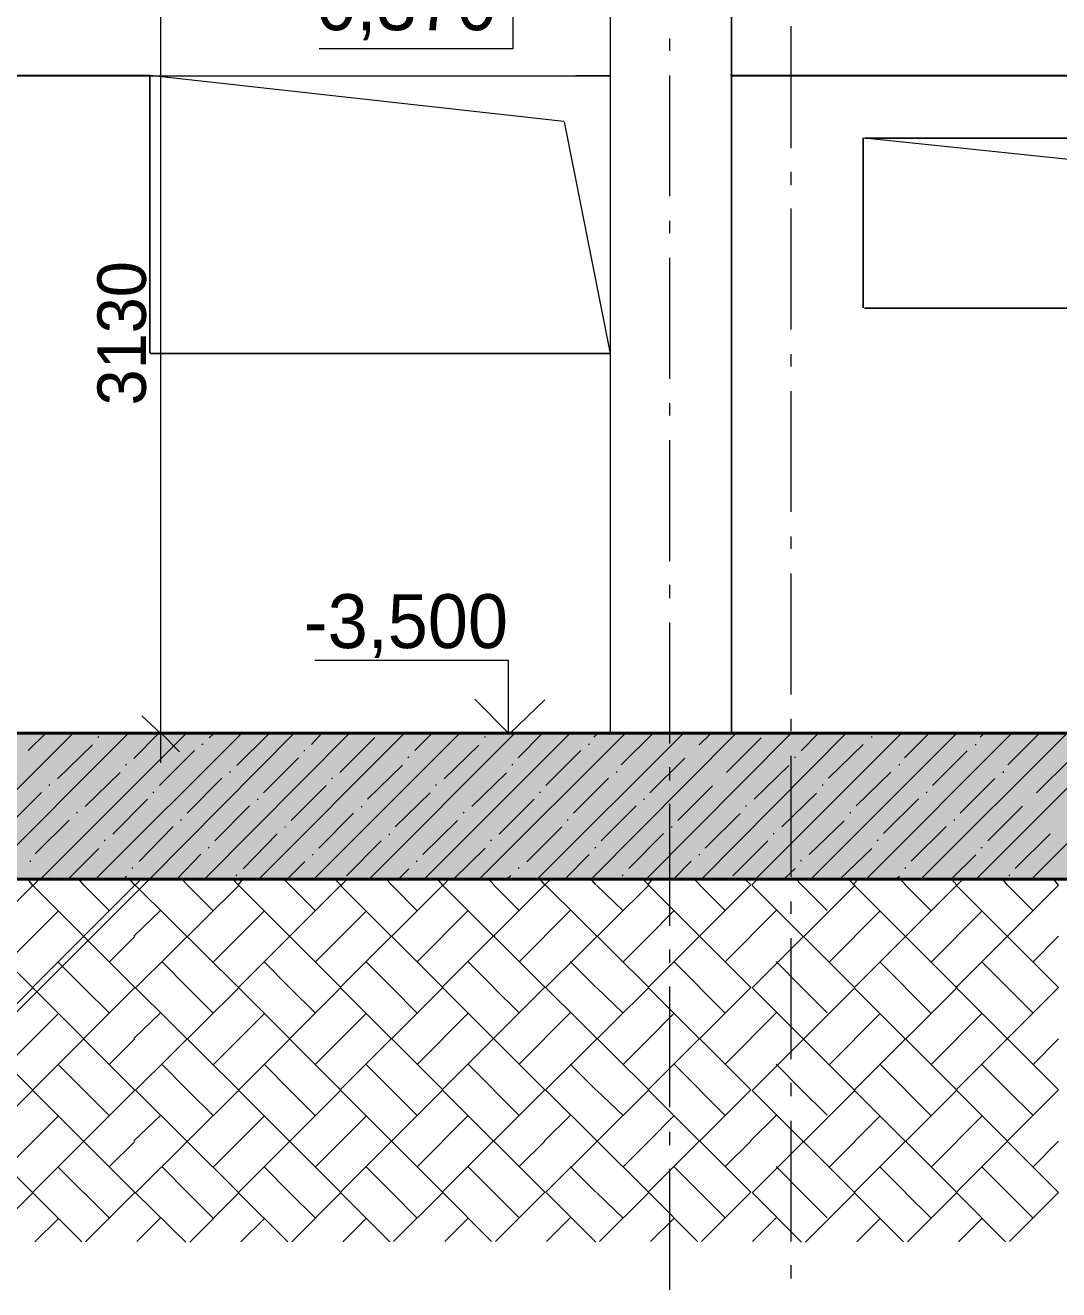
# Model space of a CAD drawing. Header units: millimetres. Extents: x -135211 to 49383, y -8033 to 228499.
# Drawn here: x -40761 to -36491, y 42858 to 48081 of the extents above; entities that cross this region are included whole.
import ezdxf

# ---------------------------------------------------------------- set-up
doc = ezdxf.new("R2010")
doc.units = ezdxf.units.MM
doc.layers.add('PDF _Геометрия', color=7, linetype='Continuous', true_color=0x1d1d1d)
doc.layers.add('PDF _Сплошная заливка', color=7, linetype='Continuous', true_color=0xffffff)
doc.layers.add('PDF _Текст', color=7, linetype='Continuous')

msp = doc.modelspace()

# ---------------------------------------------------------------- hatches: boundary and pattern name
at = {"layer": 'PDF _Сплошная заливка', "transparency": 33554559}
h = msp.add_hatch(color=256, dxfattribs=at)
h.paths.add_polyline_path([(-99774.8, 44556.2), (-99774.8, 45156.6), (-104045.4, 45156.6), (-104045.4, 44556.2)])
h.paths.add_polyline_path([(646.3, 44556.2), (646.3, 45156.6), (-26352.2, 45156.6), (-26352.2, 44556.2)])
h.paths.add_polyline_path([(-26398.8, 44556.2), (-26398.8, 45156.6), (-50899.8, 45156.6), (-50899.8, 44556.2)])
h.paths.add_polyline_path([(-50950.6, 44556.2), (-50950.6, 45156.6), (-98974.8, 45156.6), (-98974.8, 44556.2)])

# ---------------------------------------------------------------- linework, layer by layer
at = {"layer": 'PDF _Геометрия', "color": 7, "lineweight": 40}
for points in [[(-50895.1, 44554.3), (-26392.5, 44554.3), (-26392.5, 45155.4), (-26392.5, 48283.9), (-26392.5, 48525.2), (-26392.5, 52534.1), (-26392.5, 52775.4), (-44091.7, 52775.4)], [(-44096.1, 48285.1), (-26646.9, 48285.1), (-26646.9, 45156.8), (-50648.6, 45156.8)]]:
    msp.add_lwpolyline(points, dxfattribs=at)
at = {"layer": 'PDF _Геометрия', "color": 7, "lineweight": 9}
for points in [[(-40202.8, 48653.8), (-40202.8, 48285.5), (-40202.8, 45034.5)], [(-43842, 45155.3), (-38342.7, 45155.3), (-38342.7, 48283.8), (-43842, 48283.8)], [(-43842, 47873.1), (-38342.7, 47873.1), (-38342.7, 48283.8)], [(-38746.3, 48284.2), (-38746.3, 47983.6), (-39546.6, 47983.6)], [(-37842.6, 45155.1), (-37842.6, 47872.9), (-37842.6, 48283.6), (-37842.6, 45155.1), (-38342.3, 45155.1)], [(-37842.2, 45155), (-32393.9, 45155), (-32393.9, 48283.5), (-37842.2, 48283.5)], [(-37842.2, 47872.8), (-32393.9, 47872.8), (-32393.9, 48283.5)], [(-37596.9, 47573.6), (-37596.9, 48077.4)], [(-38097.1, 47975.9), (-38097.1, 48026.7)], [(-40246.7, 47874.1), (-40246.7, 46726.9), (-40246.7, 47874.1), (-43844.8, 47874.1)], [(-38535.8, 47683.4), (-40246.2, 47873.9)], [(-38342.7, 45155.3), (-38342.7, 46725.9), (-40243.5, 46725.9), (-38342.7, 46725.9), (-38342.7, 47873.1), (-38486.5, 47873.1)], [(-38097.1, 47374.8), (-38097.1, 47874.3)], [(-35578.9, 47874.5), (-35578.9, 47205.7), (-35578.9, 47874.5), (-37847.7, 47874.5)], [(-38342.7, 46725.9), (-38533, 47682.6)], [(-36158, 47496.3), (-37292.8, 47614.8)], [(-37596.9, 47421.2), (-37596.9, 47476.3)], [(-37596.9, 46824.3), (-37596.9, 47323.9)], [(-38097.1, 47222.4), (-38097.1, 47273.2)], [(-38097.1, 46621.3), (-38097.1, 47120.8)], [(-37596.9, 46671.9), (-37596.9, 46722.7)], [(-37596.9, 46070.8), (-37596.9, 46570.4)], [(-38097.1, 46468.9), (-38097.1, 46519.7)], [(-38097.1, 45867.8), (-38097.1, 46367.3)], [(-37596.9, 45918.4), (-37596.9, 45969.2)], [(-37596.9, 45317.3), (-37596.9, 45816.8)], [(-38097.1, 45715.4), (-38097.1, 45770.5)], [(-38097.1, 45114.3), (-38097.1, 45613.8)], [(-38763.9, 45157.4), (-38763.9, 45457.9), (-39564, 45457.9)], [(-37596.9, 45164.9), (-37596.9, 45215.7)], [(251.1, 45156.7), (640.3, 45156.7), (640.3, 44555.6), (-97975.2, 44555.6)], [(-40202.8, 45157.2), (-40325.5, 45157.2)], [(-40194.4, 45154.5), (-40088.8, 45154.5)], [(-38605.9, 45155.6), (-38906.6, 45155.6)], [(-38641, 45157.3), (-38764, 45157.3)], [(-38763.9, 45157.4), (-38763.9, 45157.4)], [(-37596.9, 44563.8), (-37596.9, 45063.3)], [(-38097.1, 44961.9), (-38097.1, 45016.9)], [(-38097.1, 44360.8), (-38097.1, 44864.6)], [(-42845.6, 44555.3), (-40246.7, 44555.3), (-40847.8, 43954.1)], [(-37596.9, 44411.4), (-37596.9, 44462.2)], [(-37596.9, 43810.3), (-37596.9, 44309.8)], [(-38097.1, 44208.4), (-38097.1, 44263.5)], [(-38097.1, 43611.5), (-38097.1, 44111)], [(-37596.9, 43657.9), (-37596.9, 43712.9)], [(-38097.1, 43454.9), (-38097.1, 43509.9)], [(-37596.9, 43056.8), (-37596.9, 43556.3)], [(-38097.1, 42858), (-38097.1, 43357.6)], [(-37596.9, 42904.4), (-37596.9, 42959.4)]]:
    msp.add_lwpolyline(points, dxfattribs=at)
for points in [[(-37298.6, 46913.9), (-37298.6, 47616.6)], [(-37292.8, 47614.9), (-36043.9, 47614.9), (-36043.9, 46912.1), (-37292.8, 46912.1), (-36043.9, 46912.1), (-36043.9, 47614.9)]]:
    msp.add_lwpolyline(points, close=True, dxfattribs=at)
at = {"layer": 'PDF _Геометрия', "color": 7, "lineweight": 18}
for points in [[(-38763.9, 45157.4), (-38903.5, 45297.1)], [(-38758.6, 45155.7), (-38614.7, 45295.3)], [(-40202.8, 45157.2), (-40279.3, 45229.2)], [(-40199.8, 45156.4), (-40123.9, 45080.2)]]:
    msp.add_lwpolyline(points, dxfattribs=at)
at = {"layer": 'PDF _Геометрия', "lineweight": 9}
for points in [[(-41163.9, 44556.1), (-40562.6, 45157.2)], [(-40935.5, 44556.3), (-40334.4, 45157.4)], [(-40748.7, 45085.2), (-40676.6, 45157.2)], [(-40698.5, 44553.5), (-40097.5, 45154.6)], [(-40470.7, 44553.7), (-39869.4, 45154.8)], [(-40461.3, 45139.1), (-40457.3, 45143.3)], [(-40313.1, 45053), (-40211.6, 45154.6)], [(-40247, 44555.3), (-39650.1, 45156.5)], [(-40018.6, 44555.5), (-39421.9, 45156.6)], [(-40000.6, 45137.8), (-39983.5, 45154.7)], [(-39886.6, 45023.6), (-39755.3, 45154.9)], [(-39794.8, 44555.6), (-39193.8, 45156.7)], [(-39578.5, 45110), (-39536, 45156.5)], [(-39567, 44555.8), (-38965.7, 45156.9)], [(-39460.6, 44994.5), (-39316.6, 45138.5)], [(-39338.6, 44556), (-38737.6, 45157.1)], [(-39151.9, 45084.9), (-39079.7, 45156.9)], [(-39110.7, 44556.1), (-38509.4, 45157.2)], [(-38882.3, 44556.3), (-38281.3, 45157.4)], [(-38860.4, 45138.8), (-38860.4, 45143)], [(-38725, 45055.5), (-38623.5, 45157.1)], [(-38645.7, 44553.5), (-38044.4, 45154.6)], [(-38421.9, 44555.2), (-37825.1, 45156.3)], [(-38412.2, 45140.4), (-38395.4, 45157.3)], [(-38298.4, 45026.2), (-38167.2, 45157.4)], [(-38194.1, 44555.3), (-37596.9, 45156.4)], [(-37977.1, 45108.2), (-37930.3, 45154.8)], [(-37965.6, 44555.5), (-37368.8, 45156.6)], [(-37863.9, 44994.2), (-37719.8, 45138.1)], [(-37741.8, 44555.6), (-37140.7, 45156.7)], [(-37555.1, 45084.6), (-37482.9, 45156.5)], [(-37513.4, 44555.8), (-36912.6, 45156.9)], [(-37285.5, 44555.9), (-36684.4, 45157.1)], [(-37263.5, 45138.5), (-37263.5, 45142.7)], [(-37128.1, 45055.2), (-37026.6, 45156.8)], [(-37057.6, 44556.1), (-36456.3, 45157.2)], [(-36829.1, 44556.3), (-36228.2, 45157.3)], [(-36815.7, 45140), (-36798.5, 45157)], [(-36701.4, 45025.9), (-36570.4, 45157.1)], [(-36601.2, 44556.4), (-36000.1, 45157.5)], [(-40627.5, 44968.7), (-40483.6, 45108.3)], [(-40206.4, 44941.2), (-40062.4, 45085.1)], [(-40031.3, 45108.7), (-40027.3, 45112.9)], [(-39610.2, 45085.4), (-39606.2, 45085.4)], [(-39030.8, 44968.4), (-38886.7, 45108.1)], [(-38609.7, 44940.8), (-38465.6, 45084.8)], [(-38430.5, 45108.4), (-38430.5, 45112.6)], [(-38009.3, 45085.1), (-38009.3, 45085.1)], [(-37442.8, 44970.9), (-37298.6, 45110.6)], [(-37012.9, 44940.5), (-36868.7, 45084.4)], [(-36833.6, 45108.1), (-36833.6, 45112.3)], [(-40347.2, 45024.9), (-40343.2, 45029.1)], [(-39776.6, 44910.7), (-39632.5, 45054.7)], [(-39346.8, 44884.5), (-39202.6, 45024.2)], [(-39180.3, 45055), (-39176.3, 45059.2)], [(-38750.4, 45024.6), (-38746.3, 45028.8)], [(-38179.9, 44910.4), (-38035.6, 45054.3)], [(-37579.4, 45054.7), (-37579.4, 45058.9)], [(-37149.5, 45024.2), (-37149.5, 45028.5)], [(-36582.4, 44910.1), (-36438.8, 45054.1)], [(-40513.6, 44854.4), (-40369.5, 44994.1)], [(-39917.3, 44994.4), (-39913.3, 44998.7)], [(-38916.3, 44854.1), (-38772.7, 44993.8)], [(-38316.4, 44994.2), (-38316.4, 44998.4)], [(-37749.4, 44884.2), (-37605.7, 45024)], [(-37328.3, 44856.7), (-37184.6, 44996.4)], [(-36719.5, 44993.8), (-36719.5, 44998.1)], [(-40663, 44941.1), (-40659.1, 44945.3)], [(-40092.6, 44826.9), (-39948.4, 44970.9)], [(-39662.1, 44796.5), (-39518.4, 44940.4)], [(-39496.2, 44971.2), (-39492.1, 44971.2)], [(-39066.2, 44940.7), (-39062.2, 44945)], [(-38495.2, 44826.6), (-38351.5, 44970.6)], [(-38065.4, 44796.2), (-37921.6, 44940.1)], [(-37895.3, 44970.8), (-37895.3, 44970.8)], [(-37465.3, 44940.4), (-37465.3, 44944.7)], [(-36898.4, 44826.3), (-36754.6, 44970.2)], [(-40833.8, 44772.2), (-40694.2, 44911.8)], [(-40399.2, 44740.2), (-40255.5, 44884.1)], [(-40233.1, 44910.7), (-40229.1, 44914.9)], [(-39803.2, 44884.5), (-39799.2, 44884.5)], [(-39232.3, 44770.3), (-39088.5, 44910)], [(-38802.4, 44739.9), (-38658.6, 44883.8)], [(-38636.3, 44910.3), (-38632.3, 44914.6)], [(-38206.4, 44884.1), (-38202.3, 44884.1)], [(-37635.5, 44770), (-37491.6, 44909.7)], [(-37214.4, 44742.5), (-37070.5, 44886.4)], [(-37035.4, 44910), (-37035.4, 44914.3)], [(-36605.5, 44883.9), (-36605.5, 44883.9)], [(-40549, 44826.8), (-40545, 44831.1)], [(-39978.1, 44712.7), (-39834.3, 44856.6)], [(-39548.3, 44682.3), (-39404.4, 44826.2)], [(-39373.3, 44854), (-39369.3, 44854)], [(-38952.2, 44826.5), (-38948.1, 44830.8)], [(-38381.4, 44712.4), (-38237.4, 44856.3)], [(-37951.5, 44682), (-37807.5, 44825.9)], [(-37785.3, 44856.6), (-37781.2, 44856.6)], [(-37351.3, 44826.2), (-37351.3, 44830.4)], [(-36784.5, 44712.1), (-36640.6, 44856)], [(-40719.9, 44658), (-40580.1, 44797.6)], [(-40290.1, 44627.5), (-40150.2, 44771.5)], [(-40119.1, 44796.4), (-40115.1, 44800.7)], [(-39689.2, 44770.3), (-39685.2, 44770.3)], [(-39118.4, 44656.1), (-38974.5, 44795.8)], [(-38688.6, 44625.7), (-38544.5, 44769.6)], [(-38522.3, 44796.1), (-38518.2, 44800.3)], [(-38092.4, 44769.9), (-38088.3, 44769.9)], [(-37521.6, 44655.8), (-37377.6, 44795.5)], [(-37100.5, 44628.2), (-36956.4, 44772.2)], [(-36921.3, 44795.8), (-36921.3, 44800)], [(-36491.4, 44769.6), (-36491.4, 44769.6)], [(-40434.9, 44712.6), (-40430.9, 44716.8)], [(-39860.2, 44597.1), (-39720.3, 44741)], [(-39434.4, 44568), (-39290.3, 44712)], [(-39259.3, 44739.8), (-39255.2, 44739.8)], [(-38838.1, 44712.3), (-38834.1, 44716.5)], [(-38267.5, 44598.2), (-38123.4, 44742.1)], [(-37837.6, 44567.8), (-37693.4, 44711.7)], [(-37671.2, 44742.4), (-37667.1, 44742.4)], [(-37241.3, 44712), (-37237.2, 44716.2)], [(-36670.6, 44597.8), (-36526.5, 44741.8)], [(-40584.2, 44553.4), (-40457.3, 44680.4)], [(-40005, 44682.2), (-40001, 44686.4)], [(-38991.8, 44554.6), (-38860.4, 44681.6)], [(-38408.2, 44681.9), (-38404.1, 44686.1)], [(-37394.8, 44554.3), (-37263.5, 44681.3)], [(-36811.4, 44681.6), (-36807.3, 44685.8)], [(-40742, 44625.9), (-40738, 44630.1)], [(-40133.3, 44555.6), (-40036.1, 44657.2)], [(-39678, 44554.8), (-39606.2, 44626.8)], [(-39575.1, 44656), (-39571.1, 44656)], [(-39145.2, 44625.6), (-39141.2, 44629.8)], [(-38532.2, 44553.8), (-38430.5, 44655.4)], [(-38081.1, 44555.9), (-38009.3, 44627.9)], [(-37978.3, 44655.7), (-37974.2, 44655.7)], [(-37557.2, 44628.2), (-37553.1, 44632.4)], [(-36935.3, 44553.5), (-36833.6, 44655.1)], [(-40355.7, 44553.5), (-40343.2, 44566.3)], [(-40320.9, 44598.4), (-40316.9, 44602.6)], [(-39891, 44568), (-39887, 44572.2)], [(-39218.4, 44554), (-39176.3, 44596.4)], [(-38767.9, 44556.2), (-38755.1, 44568.9)], [(-38724.1, 44598.1), (-38720, 44602.3)], [(-38294.2, 44567.7), (-38290.1, 44571.9)], [(-37625.7, 44555.1), (-37579.4, 44597.5)], [(-37166.5, 44554.4), (-37149.5, 44567)], [(-37127.3, 44597.8), (-37123.1, 44602)], [(-36697.4, 44567.3), (-36693.2, 44571.6)]]:
    msp.add_lwpolyline(points, dxfattribs=at)
at = {"layer": 'PDF _Геометрия', "color": 28, "lineweight": 9, "true_color": 0x0e0e0e}
for points in [[(-40731.6, 43259.2), (-40308.1, 43682.5), (-40731.6, 44105.8), (-40308.1, 44529.2), (-40329.2, 44554.6)], [(-40518.7, 44528.8), (-40539.7, 44554.2)], [(-40307.4, 44528.8), (-40281.8, 44554.3)], [(-39881.8, 44529.6), (-39860.6, 44555)], [(-39880.3, 43259.1), (-39457, 43682.4), (-39880.3, 44105.8), (-39457, 44529.1), (-39482.3, 44554.5)], [(-39667.6, 44528.7), (-39692.9, 44554.1)], [(-39459.4, 43259.9), (-39035.9, 43683.2), (-39459.4, 44106.5), (-39035.9, 44529.8), (-39057.3, 44555.2)], [(-39456, 44528.8), (-39430.7, 44554.2)], [(-39246.5, 44529.5), (-39271.8, 44554.8)], [(-39037.8, 43260.6), (-38614.7, 43683.9), (-39037.8, 44107.2), (-38614.7, 44530.5), (-38635.6, 44555.9)], [(-39035, 44529.5), (-39009.6, 44554.9)], [(-38825.3, 44530.2), (-38846.7, 44555.6)], [(-38613.9, 44530.2), (-38588.4, 44555.7)], [(-38612.1, 43259.8), (-38184.8, 43683.1), (-38612.1, 44106.4), (-38184.8, 44529.8), (-38210.4, 44555.1)], [(-38404.1, 44530.9), (-38425.1, 44556.3)], [(-38188.2, 44530.9), (-38167.2, 44556.4)], [(-38187, 43260.5), (-37763.6, 43683.9), (-38187, 44107.1), (-37763.6, 44530.5), (-37788.8, 44555.8)], [(-37974.2, 44530.1), (-37999.3, 44555.5)], [(-37758.4, 44528.8), (-37737.3, 44554.2)], [(-37553.1, 44530.8), (-37578.3, 44556.2)], [(-37341.5, 44530.9), (-37316.2, 44556.3)], [(-37336.1, 43259), (-36912.6, 43682.3), (-37336.1, 44105.7), (-36912.6, 44529), (-36933.8, 44554.4)], [(-37123.1, 44528.6), (-37144.4, 44554.1)], [(-36914.5, 43259.7), (-36491.4, 43683.1), (-36914.5, 44106.4), (-36491.4, 44529.7), (-36512.8, 44555.1)], [(-36911.6, 44528.7), (-36886.2, 44554.1)], [(-36702, 44529.3), (-36723.3, 44554.7)], [(-41152.5, 43258.4), (-40729.3, 43681.7), (-41152.5, 44105.1), (-40729.3, 44528.4), (-40750.3, 44553.8)], [(-40932.4, 43055.2), (-40729.3, 43258.4), (-41152.5, 43681.7), (-40729.3, 44105.1), (-41152.5, 44528.4)], [(-40511.6, 43056), (-40308.1, 43259.2), (-40731.6, 43682.5), (-40308.1, 44105.8), (-40731.6, 44529.2)], [(-40729.3, 44528.4), (-40729.3, 44528.4)], [(-40729.3, 44528.4), (-40729.3, 44528.4)], [(-40728.5, 44528.1), (-40702.9, 44553.5)], [(-40413.4, 44423.1), (-40519.3, 44529)], [(-40308.1, 44529.2), (-40308.1, 44529.2)], [(-40308.1, 44529.2), (-40308.1, 44529.2)], [(-40305.9, 43258.3), (-39878.2, 43681.7), (-40305.9, 44105), (-39878.2, 44528.3), (-39903.4, 44553.8)], [(-40081.4, 43055.1), (-39878.2, 43258.3), (-40305.9, 43681.7), (-39878.2, 44105), (-40305.9, 44528.3)], [(-40088.8, 44528), (-40113.9, 44553.4)], [(-39983.5, 44422.4), (-40089.3, 44528.2)], [(-39660.1, 43055.9), (-39457, 43259.1), (-39880.3, 43682.4), (-39457, 44105.8), (-39880.3, 44529.1)], [(-39878.2, 44528.3), (-39878.2, 44528.3)], [(-39878.2, 44528.3), (-39878.2, 44528.3)], [(-39562.3, 44423.1), (-39668, 44528.9)], [(-39239.2, 43056.7), (-39035.9, 43259.9), (-39459.4, 43683.2), (-39035.9, 44106.5), (-39459.4, 44529.8)], [(-39457, 44529.1), (-39457, 44529.1)], [(-39457, 44529.1), (-39457, 44529.1)], [(-39141.2, 44423.8), (-39246.8, 44529.6)], [(-38817.8, 43057.4), (-38614.7, 43260.6), (-39037.8, 43683.9), (-38614.7, 44107.2), (-39037.8, 44530.5)], [(-39035.9, 44529.8), (-39035.9, 44529.8)], [(-39035.9, 44529.8), (-39035.9, 44529.8)], [(-38720, 44424.5), (-38826.1, 44530.4)], [(-38614.7, 44530.5), (-38614.7, 44530.5)], [(-38614.7, 44530.5), (-38614.7, 44530.5)], [(-38388.2, 43056.6), (-38184.8, 43259.8), (-38612.1, 43683.1), (-38184.8, 44106.4), (-38612.1, 44529.8)], [(-38290.1, 44423.7), (-38400.1, 44529.6)], [(-37966.8, 43057.3), (-37763.6, 43260.5), (-38187, 43683.9), (-37763.6, 44107.1), (-38187, 44530.5)], [(-38184.8, 44529.8), (-38184.8, 44529.8)], [(-38184.8, 44529.8), (-38184.8, 44529.8)], [(-37868.9, 44424.5), (-37974.8, 44530.3)], [(-37763.6, 44530.5), (-37763.6, 44530.5)], [(-37763.6, 44530.5), (-37763.6, 44530.5)], [(-37757.2, 43258.3), (-37333.7, 43681.6), (-37757.2, 44105), (-37333.7, 44528.3), (-37359, 44553.7)], [(-37536.6, 43055.1), (-37333.7, 43258.3), (-37757.2, 43681.6), (-37333.7, 44105), (-37757.2, 44528.3)], [(-37447.8, 44425.2), (-37553.5, 44531)], [(-37115.8, 43055.8), (-36912.6, 43259), (-37336.1, 43682.3), (-36912.6, 44105.7), (-37336.1, 44529)], [(-37333.7, 44528.3), (-37333.7, 44528.3)], [(-37333.7, 44528.3), (-37333.7, 44528.3)], [(-37017.8, 44423), (-37123.5, 44528.9)], [(-36694.3, 43056.6), (-36491.4, 43259.7), (-36914.5, 43683.1), (-36491.4, 44106.4), (-36914.5, 44529.7)], [(-36912.6, 44529), (-36912.6, 44529)], [(-36912.6, 44529), (-36912.6, 44529)], [(-36596.7, 44423.7), (-36702.8, 44529.6)], [(-36491.4, 44529.7), (-36491.4, 44529.7)], [(-36491.4, 44529.7), (-36491.4, 44529.7)], [(-40729.6, 44316.9), (-40624, 44422.7)], [(-40312.9, 44319.1), (-40202.8, 44425)], [(-39878.9, 44316.8), (-39772.9, 44422.7)], [(-39457.7, 44317.6), (-39351.7, 44423.4)], [(-39036.4, 44318.3), (-38930.6, 44424.2)], [(-38615.2, 44319), (-38509.4, 44424.9)], [(-38185.1, 44318.3), (-38079.5, 44424.1)], [(-37764.5, 44319), (-37658.4, 44424.8)], [(-37334.4, 44316.8), (-37228.4, 44422.6)], [(-36913.1, 44317.5), (-36807.3, 44423.3)], [(-40835.4, 44210.9), (-40729.3, 44316.8)], [(-40414.1, 44211.7), (-40308.1, 44317.5)], [(-39984.1, 44210.8), (-39878.2, 44316.7)], [(-39562.9, 44211.6), (-39457, 44317.4)], [(-39141.6, 44212.3), (-39035.9, 44318.2)], [(-38720.3, 44213.1), (-38614.7, 44318.9)], [(-38290.9, 44212.3), (-38184.8, 44318.1)], [(-37869.6, 44213), (-37763.6, 44318.8)], [(-37439.6, 44210.8), (-37333.7, 44316.6)], [(-37018.3, 44211.5), (-36912.6, 44317.4)], [(-36597, 44212.2), (-36491.4, 44318)], [(-40518.7, 44105.5), (-40624.5, 44211.3)], [(-40088.8, 44104.6), (-40194.4, 44210.5)], [(-39667.6, 44105.4), (-39773.2, 44211.2)], [(-39246.5, 44106.1), (-39352.5, 44212)], [(-38825.3, 44106.9), (-38931.3, 44212.7)], [(-38404.1, 44107.6), (-38510, 44213.4)], [(-37974.2, 44106.8), (-38080, 44212.6)], [(-37553.1, 44107.5), (-37658.7, 44213.3)], [(-37123.1, 44105.3), (-37229.2, 44211.2)], [(-36702, 44106), (-36808, 44211.9)], [(-40729.3, 44105.1), (-40729.3, 44105.1)], [(-40729.3, 44105.1), (-40729.3, 44105.1)], [(-40413.4, 43999.8), (-40519.3, 44105.7)], [(-40308.1, 44105.8), (-40308.1, 44105.8)], [(-40308.1, 44105.8), (-40308.1, 44105.8)], [(-39983.5, 43999), (-40089.3, 44104.8)], [(-39878.2, 44105), (-39878.2, 44105)], [(-39878.2, 44105), (-39878.2, 44105)], [(-39562.3, 43999.8), (-39668, 44105.6)], [(-39457, 44105.8), (-39457, 44105.8)], [(-39457, 44105.8), (-39457, 44105.8)], [(-39141.2, 44000.5), (-39246.8, 44106.3)], [(-39035.9, 44106.5), (-39035.9, 44106.5)], [(-39035.9, 44106.5), (-39035.9, 44106.5)], [(-38720, 44001.2), (-38826.1, 44107)], [(-38614.7, 44107.2), (-38614.7, 44107.2)], [(-38614.7, 44107.2), (-38614.7, 44107.2)], [(-38290.1, 44000.4), (-38400.1, 44106.2)], [(-38184.8, 44106.4), (-38184.8, 44106.4)], [(-38184.8, 44106.4), (-38184.8, 44106.4)], [(-37868.9, 44001.1), (-37974.8, 44106.9)], [(-37763.6, 44107.1), (-37763.6, 44107.1)], [(-37763.6, 44107.1), (-37763.6, 44107.1)], [(-37447.8, 44001.9), (-37553.5, 44107.7)], [(-37333.7, 44105), (-37333.7, 44105)], [(-37333.7, 44105), (-37333.7, 44105)], [(-37017.8, 43999.6), (-37123.5, 44105.5)], [(-36912.6, 44105.7), (-36912.6, 44105.7)], [(-36912.6, 44105.7), (-36912.6, 44105.7)], [(-36596.7, 44000.4), (-36702.8, 44106.2)], [(-36491.4, 44106.4), (-36491.4, 44106.4)], [(-36491.4, 44106.4), (-36491.4, 44106.4)], [(-40729.6, 43893.6), (-40624, 43999.4)], [(-40312.9, 43895.8), (-40202.8, 44001.6)], [(-39878.9, 43893.5), (-39772.9, 43999.4)], [(-39457.7, 43894.3), (-39351.7, 44000.1)], [(-39036.4, 43895), (-38930.6, 44000.9)], [(-38615.2, 43895.8), (-38509.4, 44001.6)], [(-38185.1, 43894.9), (-38079.5, 44000.8)], [(-37764.5, 43895.7), (-37658.4, 44001.5)], [(-37334.4, 43893.5), (-37228.4, 43999.3)], [(-36913.1, 43894.2), (-36807.3, 44000)], [(-40835.4, 43787.6), (-40729.3, 43893.4)], [(-40414.1, 43788.3), (-40308.1, 43894.1)], [(-39984.1, 43787.5), (-39878.2, 43893.4)], [(-39562.9, 43788.2), (-39457, 43894.1)], [(-39141.6, 43789), (-39035.9, 43894.8)], [(-38720.3, 43789.7), (-38614.7, 43895.6)], [(-38290.9, 43788.9), (-38184.8, 43894.7)], [(-37869.6, 43789.7), (-37763.6, 43895.5)], [(-37439.6, 43787.5), (-37333.7, 43893.3)], [(-37018.3, 43788.2), (-36912.6, 43894)], [(-36597, 43788.9), (-36491.4, 43894.7)], [(-40518.7, 43682.1), (-40624.5, 43787.9)], [(-40088.8, 43681.3), (-40194.4, 43787.1)], [(-39667.6, 43682.1), (-39773.2, 43787.9)], [(-39246.5, 43682.8), (-39352.5, 43788.6)], [(-38825.3, 43683.6), (-38931.3, 43789.4)], [(-38404.1, 43684.3), (-38510, 43790.1)], [(-37974.2, 43683.5), (-38080, 43789.3)], [(-37553.1, 43684.2), (-37658.7, 43790.1)], [(-37123.1, 43682), (-37229.2, 43787.8)], [(-36702, 43682.7), (-36808, 43788.6)], [(-40729.3, 43681.7), (-40729.3, 43681.7)], [(-40729.3, 43681.7), (-40729.3, 43681.7)], [(-40413.4, 43576.5), (-40519.3, 43682.3)], [(-40308.1, 43682.5), (-40308.1, 43682.5)], [(-40308.1, 43682.5), (-40308.1, 43682.5)], [(-39983.5, 43575.7), (-40089.3, 43681.5)], [(-39878.2, 43681.7), (-39878.2, 43681.7)], [(-39878.2, 43681.7), (-39878.2, 43681.7)], [(-39562.3, 43576.4), (-39668, 43682.2)], [(-39457, 43682.4), (-39457, 43682.4)], [(-39457, 43682.4), (-39457, 43682.4)], [(-39141.2, 43577.2), (-39246.8, 43683)], [(-39035.9, 43683.2), (-39035.9, 43683.2)], [(-39035.9, 43683.2), (-39035.9, 43683.2)], [(-38720, 43577.9), (-38826.1, 43683.8)], [(-38614.7, 43683.9), (-38614.7, 43683.9)], [(-38614.7, 43683.9), (-38614.7, 43683.9)], [(-38290.1, 43577.1), (-38400.1, 43682.9)], [(-38184.8, 43683.1), (-38184.8, 43683.1)], [(-38184.8, 43683.1), (-38184.8, 43683.1)], [(-37868.9, 43577.8), (-37974.8, 43683.7)], [(-37763.6, 43683.9), (-37763.6, 43683.9)], [(-37763.6, 43683.9), (-37763.6, 43683.9)], [(-37447.8, 43578.6), (-37553.5, 43684.4)], [(-37333.7, 43681.6), (-37333.7, 43681.6)], [(-37333.7, 43681.6), (-37333.7, 43681.6)], [(-37017.8, 43576.3), (-37123.5, 43682.2)], [(-36912.6, 43682.3), (-36912.6, 43682.3)], [(-36912.6, 43682.3), (-36912.6, 43682.3)], [(-36596.7, 43577.1), (-36702.8, 43682.9)], [(-36491.4, 43683.1), (-36491.4, 43683.1)], [(-36491.4, 43683.1), (-36491.4, 43683.1)], [(-40729.6, 43470.3), (-40624, 43576.1)], [(-40312.9, 43472.5), (-40202.8, 43578.3)], [(-39878.9, 43470.2), (-39772.9, 43576)], [(-39457.7, 43470.9), (-39351.7, 43576.8)], [(-39036.4, 43471.7), (-38930.6, 43577.5)], [(-38615.2, 43472.5), (-38509.4, 43578.3)], [(-38185.1, 43471.6), (-38079.5, 43577.5)], [(-37764.5, 43472.4), (-37658.4, 43578.2)], [(-37334.4, 43470.1), (-37228.4, 43576)], [(-36913.1, 43470.9), (-36807.3, 43576.7)], [(-40835.4, 43364.2), (-40729.3, 43470)], [(-40414.1, 43365), (-40308.1, 43470.8)], [(-39984.1, 43364.2), (-39878.2, 43470)], [(-39562.9, 43364.9), (-39457, 43470.8)], [(-39141.6, 43365.7), (-39035.9, 43471.5)], [(-38720.3, 43366.5), (-38614.7, 43472.2)], [(-38290.9, 43365.6), (-38184.8, 43471.5)], [(-37869.6, 43366.4), (-37763.6, 43472.2)], [(-37439.6, 43364.1), (-37333.7, 43470)], [(-37018.3, 43364.9), (-36912.6, 43470.7)], [(-36597, 43365.6), (-36491.4, 43471.4)], [(-40518.7, 43258.8), (-40624.5, 43364.6)], [(-40088.8, 43257.9), (-40194.4, 43363.8)], [(-39667.6, 43258.7), (-39773.2, 43364.6)], [(-39246.5, 43259.5), (-39352.5, 43365.3)], [(-38825.3, 43260.2), (-38931.3, 43366)], [(-38404.1, 43261), (-38510, 43366.8)], [(-37974.2, 43260.2), (-38080, 43366)], [(-37553.1, 43260.9), (-37658.7, 43366.7)], [(-37123.1, 43258.6), (-37229.2, 43364.5)], [(-36702, 43259.4), (-36808, 43365.2)], [(-40527.5, 43055.7), (-40730.4, 43258.9)], [(-40729.3, 43258.4), (-40729.3, 43258.4)], [(-40729.3, 43258.4), (-40729.3, 43258.4)], [(-40413.4, 43153.2), (-40519.3, 43259)], [(-40308.1, 43259.2), (-40308.1, 43259.2)], [(-40308.1, 43259.2), (-40308.1, 43259.2)], [(-40097.5, 43054.9), (-40304.9, 43258.1)], [(-39983.5, 43152.3), (-40089.3, 43258.1)], [(-39676.4, 43055.6), (-39879.5, 43258.8)], [(-39878.2, 43258.3), (-39878.2, 43258.3)], [(-39878.2, 43258.3), (-39878.2, 43258.3)], [(-39562.3, 43153.1), (-39668, 43258.9)], [(-39255.2, 43056.4), (-39458.7, 43259.6)], [(-39457, 43259.1), (-39457, 43259.1)], [(-39457, 43259.1), (-39457, 43259.1)], [(-39141.2, 43153.8), (-39246.8, 43259.7)], [(-38834.1, 43057.1), (-39037.3, 43260.3)], [(-39035.9, 43259.9), (-39035.9, 43259.9)], [(-39035.9, 43259.9), (-39035.9, 43259.9)], [(-38720, 43154.6), (-38826.1, 43260.4)], [(-38614.7, 43260.6), (-38614.7, 43260.6)], [(-38614.7, 43260.6), (-38614.7, 43260.6)], [(-38404.1, 43054.9), (-38607.1, 43258.1)], [(-38290.1, 43153.7), (-38400.1, 43259.6)], [(-37983, 43057.1), (-38186.3, 43260.3)], [(-38184.8, 43259.8), (-38184.8, 43259.8)], [(-38184.8, 43259.8), (-38184.8, 43259.8)], [(-37868.9, 43154.5), (-37974.8, 43260.4)], [(-37763.6, 43260.5), (-37763.6, 43260.5)], [(-37763.6, 43260.5), (-37763.6, 43260.5)], [(-37553.1, 43054.8), (-37756.1, 43258)], [(-37447.8, 43155.2), (-37553.5, 43261.1)], [(-37131.9, 43055.6), (-37335.3, 43258.7)], [(-37333.7, 43258.3), (-37333.7, 43258.3)], [(-37333.7, 43258.3), (-37333.7, 43258.3)], [(-37017.8, 43153), (-37123.5, 43258.9)], [(-36710.8, 43056.3), (-36913.8, 43259.5)], [(-36912.6, 43259), (-36912.6, 43259)], [(-36912.6, 43259), (-36912.6, 43259)], [(-36596.7, 43153.7), (-36702.8, 43259.6)], [(-36491.4, 43259.7), (-36491.4, 43259.7)], [(-36491.4, 43259.7), (-36491.4, 43259.7)], [(-40721.1, 43055.4), (-40624, 43152.8)], [(-40300.4, 43057.7), (-40202.8, 43155)], [(-39870.3, 43055.3), (-39772.9, 43152.7)], [(-39449.1, 43056.1), (-39351.7, 43153.4)], [(-39027.8, 43056.9), (-38930.6, 43154.2)], [(-38607, 43057.6), (-38509.4, 43155)], [(-38177, 43056.8), (-38079.5, 43154.2)], [(-37755.7, 43057.6), (-37658.4, 43154.9)], [(-37325.6, 43055.3), (-37228.4, 43152.6)], [(-36904.9, 43056), (-36807.3, 43153.3)]]:
    msp.add_lwpolyline(points, dxfattribs=at)

# ---------------------------------------------------------------- texts
at = {"layer": 'PDF _Текст', "char_height": 222.7, "attachment_point": 4, "style": ''}
for s, insert in [('-0,370', (-39657.3, 48151.7)), ('-3,500', (-39610.7, 45599.1))]:
    msp.add_mtext(s, dxfattribs=dict(at, insert=insert))
at = {"layer": 'PDF _Текст', "insert": (-40361.2, 46510.7), "char_height": 200.42, "attachment_point": 4, "rotation": 90, "style": ''}
msp.add_mtext('3130', dxfattribs=at)

doc.saveas('drawing.dxf')
